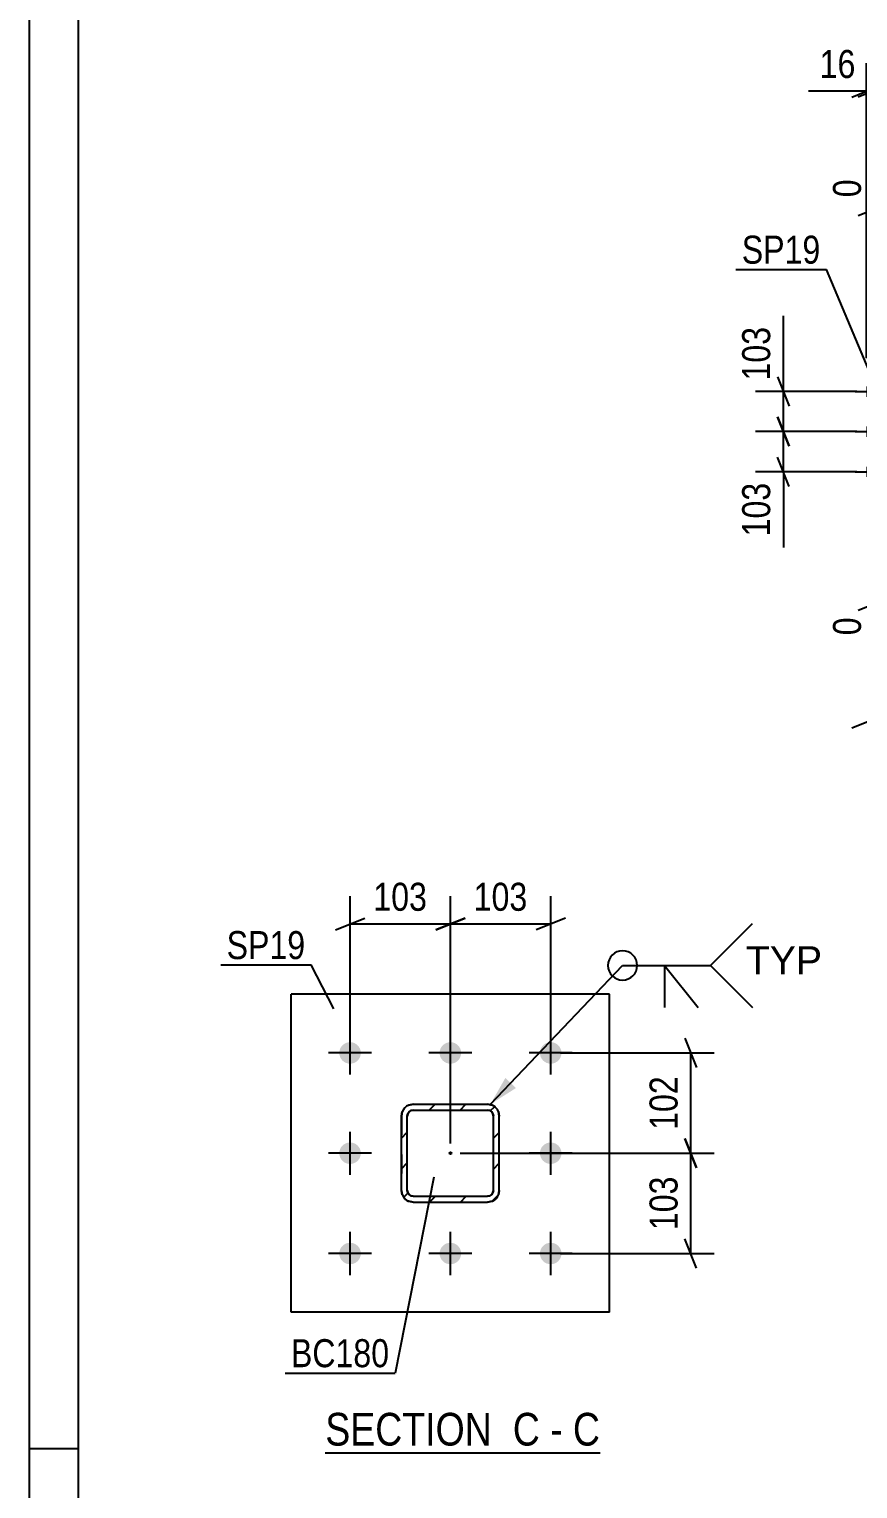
# Model space of a CAD drawing. Header units: millimetres. Extents: x 0 to 841, y 0 to 594.
# Drawn here: x 0 to 84.7, y 144.9 to 294.1 of the extents above; entities that cross this region are included whole.
import ezdxf

# ---------------------------------------------------------------- set-up
doc = ezdxf.new("R2010")
doc.units = ezdxf.units.MM
doc.linetypes.add('DXK_LINE_DOT2', pattern=[3.9198, 1.9599, -1.9599])
doc.linetypes.add('DXK_LINE_DOT3', pattern=[5.9187, 2.979, -0.9799, 0.9799, -0.9799])
doc.styles.add('Arial', font='ARIAL.TTF', dxfattribs={"height": 0.2})
doc.styles.add('Arial Narrow', font='ARIALN.TTF', dxfattribs={"height": 0.2})

# ---------------------------------------------------------------- blocks, each defined once
blk = doc.blocks.new('Unknown-318894869-1133')
at = {"color": 5, "linetype": 'Continuous'}
for p, q in [((0, 594), (0, 0)), ((5, 589), (5, 5)), ((5, 149), (0, 149))]:
    blk.add_line(p, q, dxfattribs=at)
blk = doc.blocks.new('Unknown-318894869-13 - 1370')
at = {"color": 6, "linetype": 'Continuous'}
blk.add_line((30.25, 148.6), (58.32, 148.6), dxfattribs=at)
at = {"color": 0, "linetype": 'Continuous'}
for points in [[(48.36, 149.35), (48.36, 152.85), (30.25, 152.85), (30.25, 149.35)], [(52.18, 149.35), (52.18, 152.85), (49.41, 152.85), (49.41, 149.35)], [(54.5, 149.35), (54.5, 152.85), (53.23, 152.85), (53.23, 149.35)], [(58.32, 149.35), (58.32, 152.85), (55.55, 152.85), (55.55, 149.35)]]:
    blk.add_wipeout(points, dxfattribs=at)
at = {"color": 7, "linetype": 'Continuous', "style": 'Arial Narrow'}
for s, p in [('SECTION ', (30.25, 149.35)), ('C', (49.41, 149.35)), ('C', (55.55, 149.35)), ('-', (53.23, 149.35))]:
    blk.add_text(s, height=3.34, dxfattribs=at).set_placement(p)
blk = doc.blocks.new('Bolt-318894869-2808 - 2738')
at = {"linetype": 'Continuous'}
for points in [[(86.18, 256.65), (86.18, 257.53), (85.54, 257.53), (85.54, 256.65)], [(86.18, 256.65), (86.18, 257.53), (85.54, 257.53), (85.54, 256.65)], [(86.18, 256.65), (86.18, 257.53), (85.54, 257.53), (85.54, 256.65)], [(86.18, 252.55), (86.18, 253.43), (85.54, 253.43), (85.54, 252.55)], [(86.18, 252.55), (86.18, 253.43), (85.54, 253.43), (85.54, 252.55)], [(86.18, 248.45), (86.18, 249.33), (85.54, 249.33), (85.54, 248.45)], [(86.18, 248.45), (86.18, 249.33), (85.54, 249.33), (85.54, 248.45)], [(86.18, 248.45), (86.18, 249.33), (85.54, 249.33), (85.54, 248.45)]]:
    blk.add_hatch(color=1, dxfattribs=at).paths.add_polyline_path(points)
at = {"color": 1, "linetype": 'Continuous'}
for p, q in [((84.38, 257.09), (87.7, 257.09)), ((84.38, 257.09), (87.7, 257.09)), ((84.38, 257.09), (87.7, 257.09)), ((85.54, 257.53), (86.18, 257.53)), ((85.54, 257.53), (86.18, 257.53)), ((85.54, 257.53), (86.18, 257.53)), ((85.54, 256.65), (86.18, 256.65)), ((85.54, 256.65), (86.18, 256.65)), ((85.54, 256.65), (86.18, 256.65)), ((84.38, 252.99), (87.7, 252.99)), ((84.38, 252.99), (87.7, 252.99)), ((85.54, 253.43), (86.18, 253.43)), ((85.54, 253.43), (86.18, 253.43)), ((85.54, 252.55), (86.18, 252.55)), ((85.54, 252.55), (86.18, 252.55)), ((85.54, 249.33), (86.18, 249.33)), ((85.54, 249.33), (86.18, 249.33)), ((85.54, 249.33), (86.18, 249.33)), ((84.38, 248.89), (87.7, 248.89)), ((84.38, 248.89), (87.7, 248.89)), ((84.38, 248.89), (87.7, 248.89)), ((85.54, 248.45), (86.18, 248.45)), ((85.54, 248.45), (86.18, 248.45)), ((85.54, 248.45), (86.18, 248.45))]:
    blk.add_line(p, q, dxfattribs=at)
blk = doc.blocks.new('Part-318894869-1434 - 1370')
at = {"linetype": 'Continuous'}
h = blk.add_hatch(dxfattribs=at)
h.set_pattern_fill('', scale=0.7, style=0, pattern_type=0)
h.set_pattern_definition([(45, (47.2887, 174.3245), (-1.57154, 1.57154), [])])
h.paths.add_polyline_path([(46.83, 174.23), (47.29, 174.32), (47.68, 174.58), (47.94, 174.97), (48.03, 175.43), (48.03, 183.03), (47.94, 183.49), (47.68, 183.88), (47.29, 184.14), (46.83, 184.23), (39.23, 184.23), (38.77, 184.14), (38.38, 183.88), (38.12, 183.49), (38.03, 183.03), (38.03, 175.43), (38.12, 174.97), (38.38, 174.58), (38.77, 174.32), (39.23, 174.23)])
h.paths.add_polyline_path([(39.23, 174.83), (39, 174.88), (38.81, 175.01), (38.68, 175.2), (38.63, 175.43), (38.63, 183.03), (38.68, 183.26), (38.81, 183.46), (39, 183.59), (39.23, 183.63), (46.83, 183.63), (47.06, 183.59), (47.25, 183.46), (47.38, 183.26), (47.43, 183.03), (47.43, 175.43), (47.38, 175.2), (47.25, 175.01), (47.06, 174.88), (46.83, 174.83)])
blk.add_hatch(color=30, dxfattribs=at).paths.add_polyline_path([(43.03, 179.13, -1), (43.03, 179.33, -1)])
at = {"color": 7, "linetype": 'DXK_LINE_DOT2'}
for p, q in [((38.77, 184.14), (39.23, 184.23)), ((39, 183.59), (38.81, 183.46)), ((39.23, 183.63), (39, 183.59)), ((39.23, 184.23), (46.83, 184.23)), ((39.23, 183.63), (46.83, 183.63)), ((46.83, 184.23), (47.29, 184.14)), ((47.06, 183.59), (46.83, 183.63)), ((47.25, 183.46), (47.06, 183.59)), ((38.03, 183.03), (38.12, 183.49)), ((38.03, 183.03), (38.03, 175.43)), ((38.68, 183.26), (38.63, 183.03)), ((38.63, 175.43), (38.63, 183.03)), ((38.81, 183.46), (38.68, 183.26)), ((47.38, 183.26), (47.25, 183.46)), ((47.43, 183.03), (47.38, 183.26)), ((47.43, 175.43), (47.43, 183.03)), ((47.94, 183.49), (48.03, 183.03)), ((48.03, 175.43), (48.03, 183.03)), ((38.12, 174.97), (38.03, 175.43)), ((38.63, 175.43), (38.68, 175.2)), ((38.68, 175.2), (38.81, 175.01)), ((38.81, 175.01), (39, 174.88)), ((39, 174.88), (39.23, 174.83)), ((39.23, 174.83), (46.83, 174.83)), ((46.83, 174.83), (47.06, 174.88)), ((47.06, 174.88), (47.25, 175.01)), ((47.25, 175.01), (47.38, 175.2)), ((47.38, 175.2), (47.43, 175.43)), ((48.03, 175.43), (47.94, 174.97)), ((39.23, 174.23), (38.77, 174.32)), ((39.23, 174.23), (46.83, 174.23)), ((47.29, 174.32), (46.83, 174.23))]:
    blk.add_line(p, q, dxfattribs=at)
at = {"color": 2, "linetype": 'Continuous'}
for p, q in [((39.23, 184.23), (38.77, 184.14)), ((38.81, 183.46), (39, 183.59)), ((39, 183.59), (39.23, 183.63)), ((39.23, 184.23), (39.23, 184.23)), ((39.23, 184.23), (46.83, 184.23)), ((39.23, 183.63), (39.23, 183.63)), ((39.23, 183.63), (46.83, 183.63)), ((46.83, 184.23), (46.83, 184.23)), ((47.29, 184.14), (46.83, 184.23)), ((46.83, 183.63), (46.83, 183.63)), ((46.83, 183.63), (47.06, 183.59)), ((47.06, 183.59), (47.25, 183.46)), ((38.12, 183.49), (38.03, 183.03)), ((38.03, 183.03), (38.03, 183.03)), ((38.03, 175.43), (38.03, 183.03)), ((38.63, 183.03), (38.68, 183.26)), ((38.63, 183.03), (38.63, 183.03)), ((38.63, 175.43), (38.63, 183.03)), ((38.68, 183.26), (38.81, 183.46)), ((47.25, 183.46), (47.38, 183.26)), ((47.38, 183.26), (47.43, 183.03)), ((47.43, 183.03), (47.43, 183.03)), ((47.43, 175.43), (47.43, 183.03)), ((48.03, 183.03), (47.94, 183.49)), ((48.03, 183.03), (48.03, 183.03)), ((48.03, 175.43), (48.03, 183.03)), ((38.03, 175.43), (38.03, 175.43)), ((38.03, 175.43), (38.12, 174.97)), ((38.63, 175.43), (38.63, 175.43)), ((38.68, 175.2), (38.63, 175.43)), ((38.81, 175.01), (38.68, 175.2)), ((39, 174.88), (38.81, 175.01)), ((39.23, 174.83), (39, 174.88)), ((39.23, 174.83), (39.23, 174.83)), ((39.23, 174.83), (46.83, 174.83)), ((47.06, 174.88), (46.83, 174.83)), ((46.83, 174.83), (46.83, 174.83)), ((47.25, 175.01), (47.06, 174.88)), ((47.38, 175.2), (47.25, 175.01)), ((47.43, 175.43), (47.38, 175.2)), ((47.43, 175.43), (47.43, 175.43)), ((47.94, 174.97), (48.03, 175.43)), ((48.03, 175.43), (48.03, 175.43)), ((38.77, 174.32), (39.23, 174.23)), ((39.23, 174.23), (39.23, 174.23)), ((39.23, 174.23), (46.83, 174.23)), ((46.83, 174.23), (47.29, 174.32)), ((46.83, 174.23), (46.83, 174.23))]:
    blk.add_line(p, q, dxfattribs=at)
at = {"color": 7, "linetype": 'DXK_LINE_DOT3'}
blk.add_line((43.03, 179.23), (43.03, 179.23), dxfattribs=at)
at = {"color": 30, "linetype": 'DXK_LINE_DOT3'}
blk.add_line((43.03, 179.23), (43.03, 179.23), dxfattribs=at)
at = {"color": 30, "linetype": 'Continuous'}
blk.add_circle((43.03, 179.23), 0.1, dxfattribs=at)
at = {"color": 7, "linetype": 'DXK_LINE_DOT2'}
for centre, start, end in [((39.23, 183.03), 112.5, 157.5), ((46.83, 183.03), 22.5, 67.5), ((39.23, 175.43), 202.5, 247.5), ((46.83, 175.43), 292.5, 337.5)]:
    blk.add_arc(centre, 1.2, start, end, dxfattribs=at)
at = {"color": 2, "linetype": 'Continuous'}
for centre, start, end in [((39.23, 183.03), 112.5, 157.5), ((46.83, 183.03), 22.5, 67.5), ((39.23, 175.43), 202.5, 247.5), ((46.83, 175.43), 292.5, 337.5)]:
    blk.add_arc(centre, 1.2, start, end, dxfattribs=at)
blk = doc.blocks.new('Bolt-318894869-1534 - 1370')
at = {"linetype": 'Continuous'}
for points in [[(32.78, 188.38, -1), (32.78, 190.58, -1)], [(43.03, 188.38, -1), (43.03, 190.58, -1)], [(53.28, 188.38, -1), (53.28, 190.58, -1)], [(32.78, 178.13, -1), (32.78, 180.33, -1)], [(53.28, 178.13, -1), (53.28, 180.33, -1)], [(32.78, 167.88, -1), (32.78, 170.08, -1)], [(43.03, 167.88, -1), (43.03, 170.08, -1)], [(53.28, 167.88, -1), (53.28, 170.08, -1)]]:
    blk.add_hatch(color=1, dxfattribs=at).paths.add_polyline_path(points)
at = {"color": 1, "linetype": 'Continuous'}
for p, q in [((32.78, 187.28), (32.78, 191.68)), ((43.03, 187.28), (43.03, 191.68)), ((53.28, 187.28), (53.28, 191.68)), ((34.98, 189.48), (30.58, 189.48)), ((45.23, 189.48), (40.83, 189.48)), ((55.48, 189.48), (51.08, 189.48)), ((32.78, 177.03), (32.78, 181.43)), ((53.28, 177.03), (53.28, 181.43)), ((34.98, 179.23), (30.58, 179.23)), ((55.48, 179.23), (51.08, 179.23)), ((32.78, 166.78), (32.78, 171.18)), ((43.03, 166.78), (43.03, 171.18)), ((53.28, 166.78), (53.28, 171.18)), ((34.98, 168.98), (30.58, 168.98)), ((45.23, 168.98), (40.83, 168.98)), ((55.48, 168.98), (51.08, 168.98))]:
    blk.add_line(p, q, dxfattribs=at)
blk = doc.blocks.new('Part-318894869-1526 - 1370')
at = {"color": 2, "linetype": 'Continuous'}
for p, q in [((59.28, 195.48), (26.78, 195.48)), ((26.78, 162.98), (26.78, 195.48)), ((59.28, 162.98), (59.28, 195.48)), ((59.28, 162.98), (26.78, 162.98))]:
    blk.add_line(p, q, dxfattribs=at)
blk = doc.blocks.new('StraightDimension-318894869-3030 - 2738')
at = {"color": 7, "linetype": 'Continuous'}
blk.add_line((87.04, 223.87), (84.04, 222.67), dxfattribs=at)
blk = doc.blocks.new('StraightDimension-318894869-3058 - 2738')
at = {"color": 7, "linetype": 'Continuous'}
for p, q in [((187.13, 263.6), (187.13, 284.25)), ((86.18, 255.99), (86.18, 278.76)), ((87.68, 276.24), (84.68, 275.04)), ((185.63, 275.04), (188.63, 276.24)), ((86.18, 275.64), (187.13, 275.64))]:
    blk.add_line(p, q, dxfattribs=at)
at = {"color": 0}
blk.add_wipeout([(140.91, 276.39), (140.91, 280.59), (132.4, 280.59), (132.4, 276.39)], dxfattribs=at)
at = {"color": 3, "style": 'Arial Narrow'}
blk.add_text('4102', height=2.863, dxfattribs=at).set_placement((133, 276.99))
at = {"color": 0, "linetype": 'Continuous'}
for points in [[(186.53, 284.85), (182.33, 284.85), (182.33, 276.34), (186.53, 276.34)], [(85.58, 279.36), (81.38, 279.36), (81.38, 276.34), (85.58, 276.34)]]:
    blk.add_wipeout(points, dxfattribs=at)
at = {"color": 3, "linetype": 'Continuous', "style": 'Arial Narrow'}
for s, height, p in [('4102', 2.863, (185.93, 276.94)), ('0', 2.86, (84.98, 276.94))]:
    blk.add_text(s, height=height, rotation=90.0002, dxfattribs=at).set_placement(p)
blk = doc.blocks.new('StraightDimension-318894869-3091 - 2738')
at = {"color": 7, "linetype": 'Continuous'}
for p, q in [((85.54, 260.49), (85.54, 290.63)), ((86.18, 260.52), (86.18, 290.63)), ((84.04, 287.18), (87.04, 288.38)), ((87.68, 288.38), (84.68, 287.18)), ((85.54, 287.78), (79.63, 287.78)), ((85.54, 287.78), (79.63, 287.78)), ((85.54, 287.78), (86.18, 287.78))]:
    blk.add_line(p, q, dxfattribs=at)
at = {"color": 0}
blk.add_wipeout([(85.01, 288.53), (85.01, 292.73), (80.16, 292.73), (80.16, 288.53)], dxfattribs=at)
at = {"color": 3, "style": 'Arial Narrow'}
blk.add_text('16', height=2.863, dxfattribs=at).set_placement((80.76, 289.13))
blk = doc.blocks.new('StraightDimension-318894869-3122 - 2738')
at = {"color": 7, "linetype": 'Continuous'}
for p, q in [((86.18, 249.99), (86.18, 232.17)), ((187.13, 241.59), (187.13, 226.68)), ((87.68, 235.89), (84.68, 234.69)), ((185.63, 234.69), (188.63, 235.89)), ((86.18, 235.29), (187.13, 235.29))]:
    blk.add_line(p, q, dxfattribs=at)
at = {"color": 0}
blk.add_wipeout([(140.91, 236.04), (140.91, 240.24), (132.4, 240.24), (132.4, 236.04)], dxfattribs=at)
at = {"color": 3, "style": 'Arial Narrow'}
blk.add_text('4102', height=2.863, dxfattribs=at).set_placement((133, 236.64))
at = {"color": 0, "linetype": 'Continuous'}
for points in [[(85.58, 234.59), (81.38, 234.59), (81.38, 231.57), (85.58, 231.57)], [(186.53, 234.59), (182.33, 234.59), (182.33, 226.08), (186.53, 226.08)]]:
    blk.add_wipeout(points, dxfattribs=at)
at = {"color": 3, "linetype": 'Continuous', "style": 'Arial Narrow'}
for s, height, p in [('0', 2.86, (84.98, 232.17)), ('4102', 2.863, (185.93, 226.68))]:
    blk.add_text(s, height=height, rotation=90.0002, dxfattribs=at).set_placement(p)
blk = doc.blocks.new('StraightDimension-318894869-3145 - 2738')
at = {"color": 7, "linetype": 'Continuous'}
for p, q in [((77.05, 257.09), (77.05, 264.82)), ((77.05, 257.09), (77.05, 264.82)), ((76.45, 258.59), (77.65, 255.59)), ((84.54, 257.09), (74.2, 257.09)), ((77.05, 252.99), (77.05, 257.09)), ((77.65, 251.49), (76.45, 254.49)), ((84.54, 252.99), (74.2, 252.99))]:
    blk.add_line(p, q, dxfattribs=at)
at = {"color": 0}
blk.add_wipeout([(76.3, 264.29), (72.1, 264.29), (72.1, 257.61), (76.3, 257.61)], dxfattribs=at)
at = {"color": 3, "style": 'Arial Narrow'}
blk.add_text('103', height=2.863, rotation=90.0002, dxfattribs=at).set_placement((75.7, 258.21))
blk = doc.blocks.new('StraightDimension-318894869-3153 - 2738')
at = {"color": 7, "linetype": 'Continuous'}
for p, q in [((76.45, 254.49), (77.65, 251.49)), ((84.54, 252.99), (74.2, 252.99)), ((77.05, 248.89), (77.05, 252.99)), ((77.65, 247.39), (76.45, 250.39)), ((84.54, 248.89), (74.2, 248.89)), ((77.05, 248.89), (77.05, 241.15)), ((77.05, 248.89), (77.05, 241.15))]:
    blk.add_line(p, q, dxfattribs=at)
at = {"color": 0}
blk.add_wipeout([(76.3, 248.36), (72.1, 248.36), (72.1, 241.68), (76.3, 241.68)], dxfattribs=at)
at = {"color": 3, "style": 'Arial Narrow'}
blk.add_text('103', height=2.863, rotation=90.0002, dxfattribs=at).set_placement((75.7, 242.28))
blk = doc.blocks.new('StraightDimension-318894869-1580 - 1370')
at = {"color": 7, "linetype": 'Continuous'}
for p, q in [((43.03, 180.24), (43.03, 205.51)), ((53.28, 190.48), (53.28, 205.51)), ((41.53, 202.06), (44.53, 203.26)), ((54.78, 203.26), (51.78, 202.06)), ((43.03, 202.66), (53.28, 202.66))]:
    blk.add_line(p, q, dxfattribs=at)
at = {"color": 0}
blk.add_wipeout([(51.5, 203.41), (51.5, 207.61), (44.81, 207.61), (44.81, 203.41)], dxfattribs=at)
at = {"color": 3, "style": 'Arial Narrow'}
blk.add_text('103', height=2.863, dxfattribs=at).set_placement((45.41, 204.01))
blk = doc.blocks.new('StraightDimension-318894869-1561 - 1370')
at = {"color": 7, "linetype": 'Continuous'}
for p, q in [((32.78, 190.48), (32.78, 205.51)), ((43.03, 180.24), (43.03, 205.51)), ((31.28, 202.06), (34.28, 203.26)), ((44.53, 203.26), (41.53, 202.06)), ((32.78, 202.66), (43.03, 202.66))]:
    blk.add_line(p, q, dxfattribs=at)
at = {"color": 0}
blk.add_wipeout([(41.25, 203.41), (41.25, 207.61), (34.56, 207.61), (34.56, 203.41)], dxfattribs=at)
at = {"color": 3, "style": 'Arial Narrow'}
blk.add_text('103', height=2.863, dxfattribs=at).set_placement((35.16, 204.01))
blk = doc.blocks.new('StraightDimension-318894869-1596 - 1370')
at = {"color": 7, "linetype": 'Continuous'}
for p, q in [((66.99, 190.98), (68.19, 187.98)), ((54.28, 189.48), (69.99, 189.48)), ((67.59, 179.24), (67.59, 189.48)), ((68.19, 177.74), (66.99, 180.74)), ((44.03, 179.24), (69.99, 179.24))]:
    blk.add_line(p, q, dxfattribs=at)
at = {"color": 0}
blk.add_wipeout([(66.84, 187.7), (62.64, 187.7), (62.64, 181.02), (66.84, 181.02)], dxfattribs=at)
at = {"color": 3, "style": 'Arial Narrow'}
blk.add_text('102', height=2.863, rotation=90.0002, dxfattribs=at).set_placement((66.24, 181.62))
blk = doc.blocks.new('StraightDimension-318894869-1610 - 1370')
at = {"color": 7, "linetype": 'Continuous'}
for p, q in [((66.99, 180.74), (68.19, 177.74)), ((44.03, 179.24), (69.99, 179.24)), ((67.59, 168.98), (67.59, 179.24)), ((68.19, 167.48), (66.99, 170.48)), ((54.28, 168.98), (69.99, 168.98))]:
    blk.add_line(p, q, dxfattribs=at)
at = {"color": 0}
blk.add_wipeout([(66.84, 177.45), (62.64, 177.45), (62.64, 170.77), (66.84, 170.77)], dxfattribs=at)
at = {"color": 3, "style": 'Arial Narrow'}
blk.add_text('103', height=2.863, rotation=90.0002, dxfattribs=at).set_placement((66.24, 171.37))
blk = doc.blocks.new('Mark-318894869-2929 - 2738')
at = {"color": 0}
blk.add_wipeout([(80.84, 270.15), (80.84, 273.15), (72.8, 273.15), (72.8, 270.15)], dxfattribs=at)
blk.add_wipeout([(80.84, 270.15), (80.84, 273.15), (72.8, 273.15), (72.8, 270.15)], dxfattribs=at)
at = {"color": 30, "linetype": 'Continuous'}
for p in [(72.2, 269.55), (85.83, 259.21)]:
    blk.add_line(p, (81.44, 269.55), dxfattribs=at)
at = {"color": 3, "style": 'Arial Narrow'}
blk.add_text('SP19', height=2.863, dxfattribs=at).set_placement((72.8, 270.15))
blk = doc.blocks.new('Mark-318894869-1522 - 1370')
at = {"color": 0}
blk.add_wipeout([(28.21, 199.07), (28.21, 202.07), (20.17, 202.07), (20.17, 199.07)], dxfattribs=at)
blk.add_wipeout([(28.21, 199.07), (28.21, 202.07), (20.17, 202.07), (20.17, 199.07)], dxfattribs=at)
at = {"color": 30, "linetype": 'Continuous'}
for p in [(19.57, 198.47), (31.12, 194)]:
    blk.add_line(p, (28.81, 198.47), dxfattribs=at)
at = {"color": 3, "style": 'Arial Narrow'}
blk.add_text('SP19', height=2.863, dxfattribs=at).set_placement((20.17, 199.07))
blk = doc.blocks.new('Mark-318894869-1429 - 1370')
at = {"color": 0}
blk.add_wipeout([(36.78, 157.36), (36.78, 160.36), (26.74, 160.36), (26.74, 157.36)], dxfattribs=at)
blk.add_wipeout([(36.78, 157.36), (36.78, 160.36), (26.74, 160.36), (26.74, 157.36)], dxfattribs=at)
at = {"color": 30, "linetype": 'Continuous'}
for p in [(41.34, 176.79), (26.14, 156.76)]:
    blk.add_line(p, (37.38, 156.76), dxfattribs=at)
at = {"color": 3, "style": 'Arial Narrow'}
blk.add_text('BC180', height=2.863, dxfattribs=at).set_placement((26.74, 157.36))
blk = doc.blocks.new('WeldMark-318894869-1625 - 1370')
at = {"linetype": 'Continuous'}
blk.add_hatch(color=30, dxfattribs=at).paths.add_polyline_path([(49.73, 185.89), (47.12, 184.24), (48.65, 186.93)])
at = {"color": 30, "linetype": 'Continuous'}
for p, q in [((47.12, 184.24), (60.62, 198.42)), ((60.62, 198.42), (69.62, 198.42))]:
    blk.add_line(p, q, dxfattribs=at)
at = {"color": 3, "linetype": 'Continuous'}
for q in [(68.34, 194.14), (64.91, 194.14)]:
    blk.add_line((64.91, 198.42), q, dxfattribs=at)
for start, end in [(90, 270), (270, 90)]:
    blk.add_arc((60.62, 198.42), 1.5, start, end, dxfattribs=at)
at = {"color": 0, "linetype": 'Continuous'}
blk.add_wipeout([(81, 197.52), (81, 200.52), (73.22, 200.52), (73.22, 197.52)], dxfattribs=at)
blk.add_wipeout([(81, 197.52), (81, 200.52), (73.22, 200.52), (73.22, 197.52)], dxfattribs=at)
at = {"color": 3, "linetype": 'Continuous'}
for q in [(73.91, 202.71), (73.91, 194.14)]:
    blk.add_line((69.62, 198.42), q, dxfattribs=at)
at = {"color": 3, "linetype": 'Continuous', "style": 'Arial'}
blk.add_text('TYP', height=2.865, dxfattribs=at).set_placement((73.22, 197.52))

msp = doc.modelspace()

# ---------------------------------------------------------------- block references
for name in ['Unknown-318894869-1133', 'Bolt-318894869-2808 - 2738', 'Part-318894869-1526 - 1370', 'Bolt-318894869-1534 - 1370', 'Part-318894869-1434 - 1370']:
    msp.add_blockref(name, (0, 0))

# ---------------------------------------------------------------- next in the draw order: block references
for name in ['StraightDimension-318894869-3058 - 2738', 'StraightDimension-318894869-3030 - 2738', 'StraightDimension-318894869-1580 - 1370', 'Mark-318894869-1429 - 1370', 'Unknown-318894869-13 - 1370']:
    msp.add_blockref(name, (0, 0))

# ---------------------------------------------------------------- next in the draw order: block references
for name in ['StraightDimension-318894869-3091 - 2738', 'StraightDimension-318894869-3122 - 2738', 'StraightDimension-318894869-1561 - 1370']:
    msp.add_blockref(name, (0, 0))

# ---------------------------------------------------------------- next in the draw order: block references
for name in ['StraightDimension-318894869-3145 - 2738', 'Mark-318894869-1522 - 1370', 'StraightDimension-318894869-1596 - 1370']:
    msp.add_blockref(name, (0, 0))

# ---------------------------------------------------------------- next in the draw order: block references
for name in ['Mark-318894869-2929 - 2738', 'StraightDimension-318894869-3153 - 2738', 'WeldMark-318894869-1625 - 1370', 'StraightDimension-318894869-1610 - 1370']:
    msp.add_blockref(name, (0, 0))

doc.saveas('drawing.dxf')
